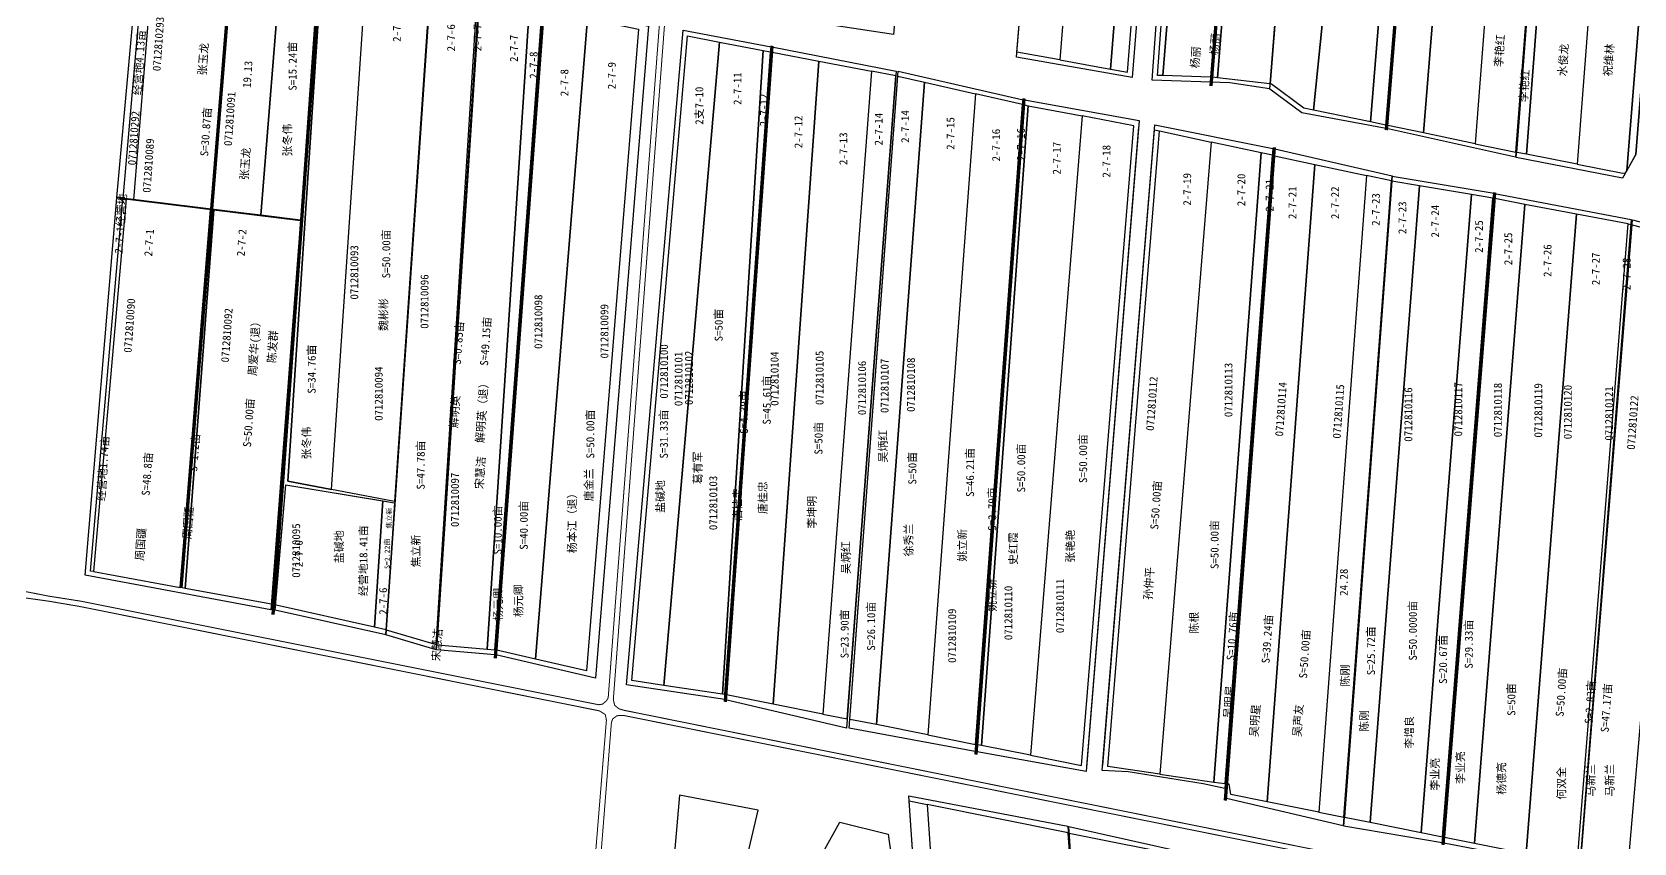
# Model space of a CAD drawing. Extents: x 549993 to 555812, y 4975881 to 4981525.
# Drawn here: x 553174 to 554776, y 4977762 to 4978573 of the extents above; entities that cross this region are included whole.
import ezdxf
from ezdxf.enums import TextEntityAlignment as Align

# ---------------------------------------------------------------- set-up
doc = ezdxf.new("R2010")
doc.units = 0
doc.header["$LTSCALE"] = 10
for name, color, linetype in [('2019-4-5', 1, 'CONTINUOUS'), ('2020-3.23', 6, 'CONTINUOUS'), ('2021新职工', 6, 'CONTINUOUS'), ('2022年', 255, 'CONTINUOUS'), ('出水桩', 2, 'CONTINUOUS'), ('地块名称', 255, 'CONTINUOUS'), ('地物扣减', 3, 'CONTINUOUS'), ('地籍号', 1, 'CONTINUOUS'), ('权利人', 7, 'CONTINUOUS'), ('测地框', 255, 'CONTINUOUS'), ('经营地', 1, 'CONTINUOUS'), ('经营地面积', 6, 'CONTINUOUS'), ('路', 5, 'CONTINUOUS'), ('身份地', 1, 'CONTINUOUS'), ('身份地面积', 255, 'CONTINUOUS')]:
    doc.layers.add(name, color=color, linetype=linetype)
doc.styles.add('宋体', font='')
doc.styles.get('宋体').set_extended_font_data('SimSun')

msp = doc.modelspace()

# ---------------------------------------------------------------- linework, layer by layer
at = {"layer": '2019-4-5', "color": 3, "linetype": 'Continuous', "flags": 128}
for points in [[(553619.7, 4978612.3), (553573.1, 4978622.1), (553528.4, 4977975.4), (553578.3, 4977960.6)], [(553528.3, 4977975.4), (553516.8, 4977978), (553525, 4978104.3), (553536.6, 4978102.4)]]:
    msp.add_lwpolyline(points, close=True, dxfattribs=at)
at = {"layer": '2020-3.23', "color": 6, "linetype": 'Continuous', "flags": 128}
for points in [[(553578.6, 4977960.6), (553578.3, 4977960.6), (553619.7, 4978612.3), (553621.1, 4978611.9)], [(553578.9, 4977960.5), (553579.5, 4977960.3), (553629.2, 4977956), (553671.7, 4978599.6), (553621.9, 4978611.7)], [(553729.5, 4978586.9), (553780.6, 4978576.1), (553728.7, 4977934.3), (553677.7, 4977946.2)]]:
    msp.add_lwpolyline(points, close=True, dxfattribs=at)
at = {"layer": '2020-3.23', "color": 6, "linetype": 'Continuous', "elevation": 292.9, "flags": 128}
msp.add_lwpolyline([(553356.1, 4978395.5), (553442.7, 4978384.9), (553413.6, 4978001), (553327.4, 4978016.8)], close=True, dxfattribs=at)
at = {"layer": '2021新职工', "color": 1, "linetype": 'Continuous', "flags": 128}
for points in [[(553297.8, 4978672.6), (553374.3, 4978659.9), (553353, 4978396.2), (553276.2, 4978405.5)], [(553964.9, 4977891.2), (553915.2, 4977901.1), (553961, 4978544.2), (554013.5, 4978534.2)], [(554037.9, 4978529.5), (554013.5, 4978534.2), (553964.9, 4977891.2), (553989.3, 4977886.4)], [(554018.5, 4977880.6), (553991.8, 4977885.9), (554039.8, 4978529.1), (554066.4, 4978523)]]:
    msp.add_lwpolyline(points, close=True, dxfattribs=at)
at = {"layer": '2021新职工', "color": 1, "linetype": 'Continuous', "elevation": 292.9, "flags": 128}
for points in [[(553403, 4978390), (553354.9, 4978395.9), (553376.3, 4978659.6), (553424.2, 4978651.7)], [(553424.2, 4978651.7), (553461.4, 4978645.5), (553442.8, 4978385.2), (553403, 4978390)], [(553508.6, 4978635.7), (553464.3, 4978645), (553430, 4978124), (553473.6, 4978115.8)]]:
    msp.add_lwpolyline(points, close=True, dxfattribs=at)
at = {"layer": '2022年', "color": 2, "linetype": 'Continuous', "flags": 128}
for points, elevation in [([(554564.9, 4979130.3), (554579.8, 4979127.3), (554527.5, 4978480.1), (554512.4, 4978483.3)], 291.9), ([(553508.6, 4978635.7), (553572.3, 4978622.3), (553536.6, 4978103.9), (553473.6, 4978115.8)], 292.9), ([(554301.6, 4977831.2), (554355.7, 4977823.2), (554403.1, 4978452.4), (554353, 4978463.2)], 292.6)]:
    msp.add_lwpolyline(points, close=True, dxfattribs=dict(at, elevation=elevation))
for points in [[(554565.1, 4978472.3), (554529.5, 4978479.7), (554581.8, 4979126.9), (554617.5, 4979119.9)], [(554718.7, 4978441.1), (554668.1, 4978451), (554717.8, 4979100.1), (554768.4, 4979089.7)], [(554768.4, 4979089.7), (554718.7, 4978441.1), (554764.6, 4978432.2), (554767.3, 4978432.4), (554768.4, 4978434.4), (554820.2, 4979079.1)]]:
    msp.add_lwpolyline(points, close=True, dxfattribs=at)
at = {"layer": '出水桩', "color": 2, "linetype": 'Continuous', "flags": 128}
for points in [[(554404.8, 4979176.7), (554351.6, 4978519.4)], [(554405.8, 4979176.6), (554352.6, 4978519.4)], [(554406.8, 4979176.5), (554353.6, 4978519.3)], [(554580.2, 4979131.3), (554527.1, 4978475.4)], [(554581.2, 4979131.2), (554528.1, 4978475.3)], [(554582.2, 4979131.1), (554529.1, 4978475.2)], [(553462.2, 4978652), (553414.1, 4977990.7)], [(553463.2, 4978651.9), (553415.1, 4977990.7)], [(553464.2, 4978651.8), (553416.1, 4977990.6)], [(553685, 4978604.3), (553636.4, 4977947.2)], [(553686, 4978604.2), (553637.4, 4977947.1)], [(553687, 4978604.2), (553638.4, 4977947.1)], [(553912.7, 4978559.3), (553866.1, 4977903.6)], [(553913.7, 4978559.3), (553867.1, 4977903.5)], [(553914.7, 4978559.2), (553868.1, 4977903.5)], [(554164.8, 4978506.6), (554116.8, 4977851)], [(554165.8, 4978506.6), (554117.8, 4977850.9)], [(554166.8, 4978506.5), (554118.8, 4977850.8)], [(554415, 4978457.8), (554366, 4977804.9)], [(554416, 4978457.7), (554367, 4977804.8)], [(554417, 4978457.6), (554368, 4977804.7)], [(554635.1, 4978412.7), (554583.6, 4977760.6)], [(554636.1, 4978412.6), (554584.6, 4977760.5)], [(554637.1, 4978412.5), (554585.6, 4977760.5)]]:
    msp.add_lwpolyline(points, dxfattribs=at)
at = {"layer": '出水桩', "color": 2, "linetype": 'Continuous', "elevation": 292.9, "flags": 128}
for points in [[(553322.3, 4978017.7), (553374.7, 4978664.3)], [(553323.3, 4978017.5), (553375.6, 4978664.2)], [(553324.3, 4978017.4), (553376.6, 4978664.2)]]:
    msp.add_lwpolyline(points, dxfattribs=at)
at = {"layer": '地物扣减', "color": 3, "linetype": 'Continuous'}
for p, q in [((554280.5, 4978478.5, 292.9), (554228.4, 4977838.9, 292.9)), ((554244.6, 4977839.6, 292.9), (554296.4, 4978475.4, 292.6)), ((554296.4, 4978475.4, 292.6), (554301.3, 4978474.4, 292.6))]:
    msp.add_line(p, q, dxfattribs=at)
at = {"layer": '测地框', "linetype": 'Continuous', "flags": 128}
for points, elevation in [([(554018.9, 4979246.9), (554093.4, 4979232.5), (554035.5, 4978570.8), (553962.8, 4978581.9)], 291.8), ([(554213.2, 4979205.8), (554326.2, 4979182), (554274, 4978527.7), (554158.3, 4978548.2)], 291.8), ([(554341.5, 4979177.5), (554461.8, 4979155.6), (554411.4, 4978516.4), (554371.6, 4978522.4), (554294, 4978525.2)], 291.8), ([(554463, 4979155.1), (554580.7, 4979130.5), (554528.1, 4978476.8), (554443.5, 4978492.5), (554411.8, 4978516.2)], 291.9), ([(554581.5, 4979130.6), (554708.3, 4979107.3), (554657.2, 4978448), (554528.3, 4978476.7)], 291.7), ([(554708.5, 4979107.1), (554827.5, 4979082.3), (554777.6, 4978450.6), (554764.3, 4978427.2), (554658, 4978447.8)], 292.2), ([(553283.9, 4978680), (553461.7, 4978649.5), (553442.8, 4978385.2), (553259.1, 4978407.6)], 291.6), ([(553464.6, 4978650.1), (553572.6, 4978626.6), (553536.6, 4978103.9), (553430, 4978124)], 292.2), ([(553573.4, 4978626.3), (553621.5, 4978617), (553578.2, 4977955.4), (553528, 4977970.3)], 292), ([(553622.2, 4978616.8), (553685.2, 4978601.9), (553637.1, 4977950.5), (553578.6, 4977955.4)], 291.9), ([(553686.2, 4978601.2), (553790.5, 4978579.2), (553737.7, 4977927), (553638.1, 4977950.3)], 292), ([(553825.2, 4978575.2), (553913.3, 4978558.6), (553866.8, 4977905.9), (553768.6, 4977920.5)], 292.2), ([(553914, 4978558.3), (554038.2, 4978534), (553988.6, 4977877), (553867.6, 4977905.5)], 292.4), ([(554040.2, 4978534.1), (554165.1, 4978505.4), (554117.1, 4977853.8), (553991.2, 4977877.2)], 292.6), ([(554166.4, 4978505.3), (554281, 4978484.7), (554228, 4977833.8), (554119, 4977853.5)], 292.6), ([(554296.8, 4978480.5), (554414.8, 4978456.7), (554366.6, 4977816.6), (554345, 4977821.5), (554270.2, 4977833.5), (554244.2, 4977834.6)], 292.6), ([(554416.8, 4978456.4), (554533.8, 4978429.4), (554485, 4977779.3), (554368.4, 4977806.6)], 292.7), ([(554534.1, 4978429.2), (554635.8, 4978412.1), (554584, 4977762.3), (554485.7, 4977779.1)], 292.7), ([(553259.2, 4978407.4), (553442.7, 4978384.9), (553413.2, 4977995.4), (553227.5, 4978030)], 291.8), ([(554636.2, 4978411.9), (554773, 4978385.8), (554721.3, 4977735.9), (554585.5, 4977762.2)], 292.7), ([(554774.1, 4978385.5), (554887.7, 4978355.7), (554827.7, 4977712.2), (554721.8, 4977735.8)], 292.8), ([(553427.9, 4978120.5), (553536.6, 4978102.4), (553528, 4977970.4), (553417.3, 4977995.2)], 292.3), ([(554050.8, 4977809.5), (554209.7, 4977779), (554226.3, 4977539.1), (554068.9, 4977546)], 293.9), ([(554210.8, 4977778.8), (554330, 4977751.9), (554302.6, 4977518), (554226.9, 4977538.9)], 293.3)]:
    msp.add_lwpolyline(points, close=True, dxfattribs=dict(at, elevation=elevation))
at = {"layer": '经营地', "color": 4, "linetype": 'Continuous', "flags": 128}
for points in [[(554252.5, 4978536.2), (554269.5, 4978533.1), (554321, 4979179), (554304, 4979182.4)], [(553297.8, 4978672.6), (553288.4, 4978674.2), (553265.2, 4978406.9), (553276.2, 4978405.5)], [(553806, 4977919.9), (553773.9, 4977924.7), (553829.7, 4978569.3), (553861.6, 4978563.2)]]:
    msp.add_lwpolyline(points, close=True, dxfattribs=at)
for points, elevation in [([(554304.7, 4978529.7), (554299.3, 4978529.9), (554346.3, 4979173.8), (554356.7, 4979171.7)], 292.3), ([(553265.2, 4978406.6), (553268.3, 4978406.3), (553235.9, 4978033.6), (553232.9, 4978034.1)], 293.3), ([(553427.9, 4978120.5), (553525, 4978104.3), (553516.8, 4977978), (553418.3, 4978000.1), (553417.7, 4978000.2)], 292.3), ([(554051.1, 4977804.3), (554069, 4977800.8), (554086.2, 4977550.3), (554068.6, 4977551.1)], 293.9), ([(554211.2, 4977772.2), (554329.6, 4977748.5), (554303.2, 4977523), (554227.1, 4977544.1), (554226.5, 4977544.1)], 293.9)]:
    msp.add_lwpolyline(points, close=True, dxfattribs=dict(at, elevation=elevation))
at = {"layer": '经营地', "color": 4}
for points, elevation in [([(553821.7, 4977810.2), (553800.6, 4977568.6), (553918.3, 4977571.6), (553933.5, 4977647.1), (553867, 4977653.2), (553900.2, 4977795.1), (553821.7, 4977810.2)], 127), ([(553981.8, 4977783.1), (554030.1, 4977771), (554048.2, 4977641.1), (553960.6, 4977659.2), (553966.7, 4977755.9), (553981.8, 4977783.1)], 129)]:
    msp.add_lwpolyline(points, dxfattribs=dict(at, elevation=elevation))
at = {"layer": '路', "color": 5, "linetype": 'Continuous', "const_width": 1, "flags": 128}
for points, elevation in [([(553750.3, 4977907.5), (553801.6, 4978582.5)], 294.7), ([(553755.4, 4977905.6), (553806.6, 4978580.6)], 295.4), ([(553648, 4976652.3), (553748.5, 4977885), (553747.4, 4977890.7), (553741.4, 4977894.4), (553222.4, 4977998.7), (553191.4, 4978004), (553165, 4978007.7)], 294.5), ([(553165.6, 4978014.1), (553191.1, 4978009.1), (553224.1, 4978003.9), (553740.8, 4977900.5), (553744.6, 4977901.1), (553748.7, 4977904.6), (553750.3, 4977907.5)], 294.7), ([(555689, 4977522.1), (555283.4, 4977594.9), (555266.4, 4977597.4), (555240.8, 4977600.8), (555215, 4977603.7), (555175.3, 4977609.9), (555148.1, 4977615.9), (553765.8, 4977895), (553761.1, 4977896.4), (553756.8, 4977899.8), (553755.4, 4977905.6)], 295.4), ([(553653, 4976612.9), (553753.5, 4977882.7), (553754.8, 4977886.4), (553759.1, 4977889.5), (553765.2, 4977889.9), (555147.3, 4977611.2), (555172.4, 4977606.2), (555215.2, 4977599.9), (555240.6, 4977596.6), (555264.8, 4977592.1), (555283.2, 4977589.3), (555689, 4977516.4)], 295.4)]:
    msp.add_lwpolyline(points, dxfattribs=dict(at, elevation=elevation))
at = {"layer": '身份地', "color": 1, "linetype": 'Continuous', "flags": 128}
for points in [[(554158.7, 4978553.2), (554212.8, 4979200.8), (554253.3, 4979192.6), (554201.7, 4978545.4)], [(554201.7, 4978545.4), (554252.5, 4978536.2), (554304, 4979182.4), (554253.3, 4979192.6)], [(554616.8, 4978461.5), (554565.1, 4978472.3), (554617.5, 4979119.9), (554667, 4979110.2)], [(554707.9, 4979102.1), (554667, 4979110.2), (554616.8, 4978461.5), (554657.6, 4978453)], [(554668.1, 4978451), (554658.4, 4978452.9), (554708.1, 4979102.1), (554717.8, 4979100.1)], [(553684.4, 4978596.5), (553671.7, 4978599.6), (553629.2, 4977956), (553637, 4977955.4)], [(553677.7, 4977946.2), (553639, 4977955.2), (553686.4, 4978596), (553729.5, 4978586.9)], [(553864.6, 4977911), (553806, 4977919.9), (553861.6, 4978563.2), (553905.3, 4978554.9)], [(553912.3, 4978553.5), (553866.6, 4977910.7), (553864.6, 4977911), (553905.3, 4978554.9), (553912.3, 4978553.5)], [(553915.2, 4977901.1), (553868.5, 4977910.4), (553914.3, 4978553.2), (553961, 4978544.2)], [(554069.7, 4977870.4), (554018.5, 4977880.6), (554066.4, 4978523), (554117.5, 4978511.4)], [(554164.4, 4978500.7), (554117.5, 4978511.4), (554069.7, 4977870.4), (554117.5, 4977860.9)], [(554123.4, 4977859.7), (554119.6, 4977860.5), (554166.3, 4978500.3), (554170.2, 4978499.5)], [(554172.5, 4977850), (554123.4, 4977859.7), (554170.2, 4978499.5), (554223.9, 4978489.3)], [(554416.4, 4978449.5), (554456.8, 4978440.8), (554409.1, 4977803.5), (554372.7, 4977810.8), (554370.9, 4977821), (554369.5, 4977821.2), (554399, 4978218.1)], [(554456.8, 4978440.8), (554508.3, 4978429.7), (554460.6, 4977793.2), (554409.1, 4977803.5)], [(554460.6, 4977793.2), (554485.7, 4977788.2), (554533.4, 4978424.3), (554508.3, 4978429.7)], [(554561.2, 4978419.5), (554533.7, 4978424.2), (554486.4, 4977788.1), (554512.1, 4977782.9)], [(554512.1, 4977782.9), (554563, 4977772.7), (554613.4, 4978410.7), (554561.2, 4978419.5)], [(553352.9, 4978395.9), (553268.3, 4978406.3), (553235.9, 4978033.6), (553322.3, 4978017.7)], [(554563, 4977772.7), (554584.2, 4977768.5), (554634.7, 4978407.1), (554613.4, 4978410.7)], [(554666.7, 4978400.9), (554636.7, 4978406.7), (554586.2, 4977768.1), (554616.4, 4977762)], [(554616.4, 4977762), (554667.8, 4977751.7), (554718.1, 4978391.1), (554666.7, 4978400.9)], [(554667.8, 4977751.7), (554718.9, 4977741.5), (554769.7, 4978381.3), (554718.1, 4978391.1)], [(554721.7, 4977740.9), (554718.9, 4977741.5), (554769.7, 4978381.3), (554772.6, 4978380.7)], [(554210.2, 4977772.4), (554069, 4977800.8), (554086.2, 4977550.3), (554225.9, 4977544.1)]]:
    msp.add_lwpolyline(points, close=True, dxfattribs=at)
for points, elevation in [([(554356.7, 4979171.7), (554403.7, 4979162.2), (554352.4, 4978528.1), (554304.7, 4978529.7)], 292.3), ([(554359.5, 4978527.4), (554354.4, 4978528), (554405.6, 4979161.8), (554409.4, 4979161.1)], 292.3), ([(554409.4, 4979161.1), (554460.8, 4979150.7), (554461.4, 4979150.6), (554411.8, 4978521.4), (554359.5, 4978527.4)], 292.3), ([(554455.2, 4978495.2), (554445.6, 4978497.2), (554413.4, 4978521.2), (554412.2, 4978521.3), (554462.6, 4979150.3), (554520.7, 4979138.9)], 291.9), ([(554512.4, 4978483.3), (554455.2, 4978495.2), (554520.7, 4979138.9), (554564.9, 4979130.3)], 291.9), ([(554777.6, 4978450.6), (554827, 4979077.7), (554820.2, 4979079.1), (554768.4, 4978434.4), (554777.6, 4978450.6)], 292.2), ([(554301.3, 4978474.4), (554353, 4978463.2), (554301.6, 4977831.2), (554249.6, 4977838.8)], 292.6), ([(554355.7, 4977823.2), (554367, 4977821.6), (554414.3, 4978450), (554403.1, 4978452.4)], 292.6), ([(553354.9, 4978395.6), (553356.1, 4978395.5), (553327.4, 4978016.8), (553324.3, 4978017.4)], 292.9), ([(554773.7, 4978380.5), (554823.9, 4978367.4), (554768.7, 4977731.4), (554722.3, 4977740.8), (554722.2, 4977740.8)], 292.9), ([(554768.7, 4977731.4), (554818.2, 4977721.4), (554877.4, 4978353.6), (554823.9, 4978367.4)], 292.9)]:
    msp.add_lwpolyline(points, close=True, dxfattribs=dict(at, elevation=elevation))
at = {"layer": '身份地', "color": 2, "linetype": 'Continuous', "flags": 128}
msp.add_lwpolyline([(554275.6, 4978479.4), (554223.9, 4978489.3), (554172.5, 4977850), (554223.5, 4977839.8)], close=True, dxfattribs=at)

# ---------------------------------------------------------------- texts
at = {"layer": '2019-4-5', "color": 3, "linetype": 'Continuous', "style": '宋体'}
for s, height, p in [('S=47.78亩', 8, (553562.6, 4978140.2)), ('焦立新', 5, (553531, 4978087.1)), ('S=2.22亩', 5, (553529.1, 4978051.5)), ('焦立新', 8, (553557.8, 4978054.2))]:
    msp.add_text(s, height=height, rotation=90, dxfattribs=at).set_placement(p, align=Align.MIDDLE)
msp.add_text('2-7-6', height=8, rotation=90, dxfattribs=at).set_placement((553529.3, 4977990.5, 292.3))
at = {"layer": '2020-3.23', "color": 6, "linetype": 'Continuous', "style": '宋体'}
for s, rotation, p in [('陈发群', 86, (553414.6, 4978258.6)), ('宋慧洁', 86, (553622, 4978132.6)), ('唐金兰', 90, (553730.7, 4978120.4)), ('宋慧洁', 86, (553578.9, 4977960.5))]:
    msp.add_text(s, height=8, rotation=rotation, dxfattribs=at).set_placement(p, align=Align.MIDDLE)
at = {"layer": '2021新职工', "color": 1, "linetype": 'Continuous', "style": '宋体'}
for s, rotation, p in [('张玉龙', 86, (553345.3, 4978546.2)), ('S=15.24亩', 90, (553434.5, 4978539.1)), ('S=30.87亩', 86, (553347.8, 4978473.5)), ('张冬伟', 90, (553429.4, 4978465.2)), ('张玉龙', 86, (553387.2, 4978441.5)), ('S=34.76亩', 90, (553453.6, 4978236.1)), ('张冬伟', 90, (553448.5, 4978162.2)), ('S=50亩', 90, (553960.2, 4978167)), ('吴炳红', 90, (554024.7, 4978159.1)), ('李坤明', 90, (553953.7, 4978093.1)), ('吴炳红', 90, (553987.6, 4978047.7)), ('S=26.10亩', 90, (554012.8, 4977979)), ('S=23.90亩', 90, (553986.3, 4977971.4))]:
    msp.add_text(s, height=8, rotation=rotation, dxfattribs=at).set_placement(p, align=Align.MIDDLE)
at = {"layer": '2022年', "color": 2, "linetype": 'Continuous', "style": '宋体'}
for s, rotation, p in [('水俊龙', 86, (554704.7, 4978545.3)), ('祝维林', 86, (554750.2, 4978545.3)), ('魏彬彬', 90, (553525.5, 4978290.6)), ('陈根', 90, (554335.7, 4977982.6))]:
    msp.add_text(s, height=8, rotation=rotation, dxfattribs=at).set_placement(p, align=Align.MIDDLE)
at = {"layer": '地块名称', "linetype": 'Continuous', "style": '宋体'}
for s, rotation, p in [('2-7-5', 90, (553543, 4978563.4, 293.4)), ('2-7-6', 90, (553597.2, 4978553.9, 293.4)), ('2-7-7', 90, (553623.5, 4978554, 293.4)), ('2-7-7', 90, (553660, 4978543.3, 293.4)), ('2-7-8', 90, (553679.7, 4978526.5, 293.4)), ('2-7-8', 90, (553710.5, 4978509, 293.4)), ('2-7-9', 90, (553757.8, 4978516, 293.4)), ('2-7-11', 90, (553883.5, 4978500.3, 293.4)), ('2支7-10', 90, (553845.3, 4978480.5, 293.4)), ('2-7-12', 90, (553909.8, 4978478.9, 293.4)), ('2-7-12', 90, (553944.4, 4978457, 293.4)), ('2-7-14', 90, (554024.6, 4978459.8, 293.4)), ('2-7-14', 90, (554051.1, 4978462.4, 293.4)), ('2-7-15', 90, (554096.4, 4978455.5, 293.4)), ('2-7-13', 90, (553989.3, 4978440.2, 293.4)), ('2-7-16', 90, (554142, 4978443.8, 293.4)), ('2-7-16', 90, (554166.8, 4978444.6, 293.4)), ('2-7-17', 90, (554202.6, 4978430.8, 293.4)), ('2-7-18', 90, (554252.3, 4978427.7, 293.4)), ('2-7-19', 90, (554333, 4978399.6, 293.4)), ('2-7-20', 90, (554387.1, 4978399, 293.4)), ('2-7-21', 90, (554415.4, 4978393.6, 293.4)), ('2-7-21', 90, (554438.2, 4978386.2, 293.4)), ('2-7-22', 90, (554480.8, 4978386.2, 293.4)), ('2-7-23', 90, (554521.6, 4978379.5, 293.4)), ('2-7-23', 90, (554548.1, 4978371.2, 293.4)), ('2-7-24', 90, (554580.9, 4978367.8, 293.4)), ('2-7-25', 90, (554624.7, 4978352.4, 293.4)), ('2-7-1', 86, (553294.4, 4978348.7, 293.4)), ('2-7-2', 86, (553386.9, 4978348.7, 293.4)), ('2-7-25', 90, (554653.9, 4978340.1, 293.4)), ('2-7-26', 90, (554693.2, 4978328.3, 293.4)), ('2-7-27', 90, (554741.5, 4978320.1, 293.4)), ('2-7-28', 90, (554772.3, 4978315, 586.2)), ('2-7-0', 90, (553445, 4978037.9, 293.4))]:
    msp.add_text(s, height=8, rotation=rotation, dxfattribs=at).set_placement(p)
at = {"layer": '地块名称', "color": 5, "linetype": 'Continuous', "style": '宋体'}
msp.add_text('2-7-1经营地', height=8, rotation=86, dxfattribs=at).set_placement((553264.8, 4978351.4, 293.4))
at = {"layer": '地籍号', "color": 1, "linetype": 'Continuous', "style": '宋体'}
for s, rotation, p in [('0712810293', 86, (553300.7, 4978561.3)), ('0712810091', 86, (553372, 4978486.4)), ('0712810292', 86, (553276, 4978467.1)), ('0712810089', 86, (553290.7, 4978439.7)), ('0712810093', 90, (553496.5, 4978332.9)), ('0712810096', 90, (553566.7, 4978303.7)), ('0712810090', 86, (553271.8, 4978279.7)), ('0712810098', 90, (553680.5, 4978283.5)), ('0712810092', 86, (553369.1, 4978270)), ('0712810099', 90, (553746.5, 4978274)), ('0712810100', 90, (553806.1, 4978233.8)), ('0712810101', 90, (553820.6, 4978226.3)), ('0712810102', 90, (553831, 4978227.4)), ('0712810104', 90, (553916.6, 4978226.6)), ('0712810105', 90, (553961.6, 4978227.4)), ('0712810106', 90, (554004.1, 4978217.3)), ('0712810107', 90, (554026.6, 4978219.4)), ('0712810108', 90, (554052.9, 4978220.5)), ('0712810113', 90, (554370.3, 4978215.3)), ('0712810094', 90, (553520.9, 4978211.6)), ('0712810112', 86, (554293.7, 4978201.6)), ('0712810114', 86, (554422.8, 4978196)), ('0712810115', 86, (554480.3, 4978193.8)), ('0712810116', 90, (554550.1, 4978190.7)), ('0712810117', 90, (554600, 4978196)), ('0712810118', 90, (554639.6, 4978195.2)), ('0712810119', 90, (554680, 4978194.9)), ('0712810120', 90, (554709.5, 4978193.2)), ('0712810121', 90, (554750.7, 4978191.8)), ('0712810122', 86, (554774.4, 4978182.7)), ('0712810097', 90, (553597.1, 4978105.4)), ('0712810103', 90, (553855.3, 4978102.3)), ('0712810095', 90, (553438.4, 4978054.7)), ('0712810110', 90, (554150.3, 4977992.3)), ('0712810111', 90, (554202, 4977999.3)), ('0712810109', 90, (554094.1, 4977969.5))]:
    msp.add_text(s, height=8, rotation=rotation, dxfattribs=at).set_placement(p, align=Align.MIDDLE)
at = {"layer": '权利人', "color": 1, "linetype": 'Continuous', "style": '宋体'}
for s, rotation, p in [('杨丽', 86, (554356.5, 4978561.2)), ('李艳红', 86, (554640.9, 4978554.6)), ('杨丽', 86, (554337.1, 4978547.9)), ('李艳红', 86, (554665.7, 4978519.5)), ('周爱华(退）', 86, (553396.9, 4978259.3)), ('解明英', 86, (553596.6, 4978193.5)), ('解明英（退）', 86, (553624, 4978195)), ('葛有军', 90, (553839.5, 4978137.3)), ('唐桂忠', 90, (553879.2, 4978101)), ('唐桂忠', 90, (553904.5, 4978107.6)), ('周国疆', 86, (553330.3, 4978082.3, 292.9)), ('杨本江（退）', 90, (553714, 4978084.8)), ('徐秀兰', 90, (554050.4, 4978065.2)), ('周国疆', 86, (553282.9, 4978060.9)), ('姚立新', 90, (554104, 4978060)), ('史红霞', 90, (554154.9, 4978056.7)), ('孙仲平', 86, (554290.5, 4978021.9)), ('杨元卿', 90, (553640.1, 4978000.8)), ('杨元卿', 90, (553660.4, 4978004.5)), ('姚立新', 90, (554133.7, 4978010)), ('陈刚', 90, (554486.6, 4977929.7)), ('吴明星', 86, (554370.8, 4977903.3)), ('吴明星', 86, (554396.8, 4977884.8)), ('吴声友', 86, (554439.6, 4977884.8)), ('陈刚', 90, (554505.6, 4977884.2)), ('李增良', 90, (554550.7, 4977872.9)), ('李业亮', 90, (554576.4, 4977831)), ('李业亮', 90, (554601.8, 4977837.6)), ('杨德亮', 90, (554642.9, 4977826.8)), ('马新兰', 90, (554732.1, 4977825)), ('马新兰', 90, (554751.1, 4977825)), ('何双全', 90, (554702.8, 4977821.9))]:
    msp.add_text(s, height=8, rotation=rotation, dxfattribs=at).set_placement(p, align=Align.MIDDLE)
at = {"layer": '权利人', "color": 2, "linetype": 'Continuous', "style": '宋体'}
msp.add_text('张艳艳', height=8, rotation=90, dxfattribs=at).set_placement((554211.9, 4978059), align=Align.MIDDLE)
at = {"layer": '经营地面积', "color": 4, "linetype": 'Continuous', "style": '宋体'}
for s, rotation, p in [('经营地4.13亩', 86, (553281.3, 4978542.7)), ('S=31.33亩', 90, (553805.6, 4978171.2)), ('经营地1.74亩', 86, (553245.1, 4978136.9)), ('经营地18.41亩', 90, (553505.3, 4978044.6))]:
    msp.add_text(s, height=8, rotation=rotation, dxfattribs=at).set_placement(p, align=Align.MIDDLE)
for p in [(553806.4, 4978092.4), (553485.3, 4978042.1)]:
    msp.add_text('盐碱地', height=8, rotation=90, dxfattribs=at).set_placement(p)
at = {"layer": '身份地面积', "color": 1, "linetype": 'Continuous', "style": '宋体'}
for s, rotation, p in [('19.13', 86, (553389.9, 4978530.9)), ('S=50.00亩', 90, (553528.1, 4978351.4)), ('S=49.15亩', 86, (553627.5, 4978264)), ('S=50亩', 90, (553860.4, 4978280.2)), ('S=0.85亩', 86, (553600.2, 4978262.4)), ('S=45.61亩', 90, (553908.5, 4978205.2)), ('S=4.39亩', 90, (553885.7, 4978193.2)), ('S=50.00亩', 86, (553390.6, 4978182.6)), ('S=50.00亩', 90, (553732.1, 4978171.2)), ('S=1.2亩', 86, (553336.5, 4978152.8, 292.9)), ('S=50.00亩', 90, (554162.8, 4978137.3)), ('S=50.00亩', 90, (554224.7, 4978146.7)), ('S=48.8亩', 86, (553289.1, 4978131.3)), ('S=50亩', 90, (554054, 4978137)), ('S=46.21亩', 90, (554111.7, 4978132.8)), ('S=3.79亩', 90, (554133.8, 4978096.2)), ('S=50.00亩', 86, (554297.5, 4978100.2)), ('S=10.00亩', 90, (553639.6, 4978075.3)), ('S=40.00亩', 90, (553665.6, 4978080)), ('S=50.00亩', 90, (554356.1, 4978060.7)), ('24.28', 90, (554485.6, 4978023)), ('S=50.0000亩', 90, (554554.3, 4977974.6)), ('S=10.76亩', 86, (554373.8, 4977969.4)), ('S=39.24亩', 86, (554408.8, 4977966.3)), ('S=29.33亩', 90, (554610.2, 4977961.1)), ('S=50.00亩', 86, (554446.2, 4977951.3)), ('S=25.72亩', 90, (554512.5, 4977954.5)), ('S=20.67亩', 90, (554584.5, 4977945.8)), ('S=50.00亩', 86, (554702.7, 4977913)), ('S=50亩', 90, (554652.8, 4977905.8)), ('S=2.83亩', 86, (554731.5, 4977903.2)), ('S=47.17亩', 86, (554747.7, 4977897.4))]:
    msp.add_text(s, height=8, rotation=rotation, dxfattribs=at).set_placement(p, align=Align.MIDDLE)

doc.saveas('drawing.dxf')
